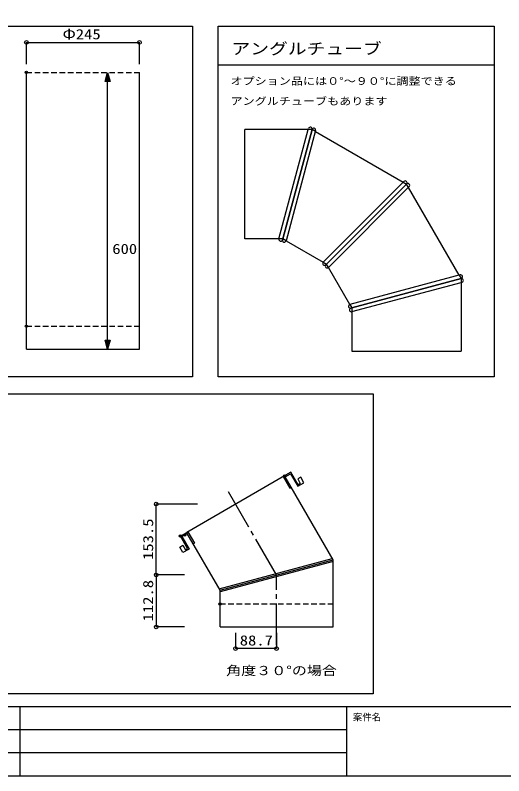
# Model space of a CAD drawing. Units: millimetres at full size, sheet at 1:10, with parts at other scales. Extents: x -2000 to 2000, y -1400 to 1400.
# Drawn here: x -869 to 191, y -1400 to 248 of the extents above; entities that cross this region are included whole.
import ezdxf
from ezdxf.enums import TextEntityAlignment as Align

# ---------------------------------------------------------------- set-up
doc = ezdxf.new("R2010")
doc.units = ezdxf.units.MM
doc.header["$LTSCALE"] = 10
doc.header["$PDMODE"] = 32
doc.header["$PDSIZE"] = 5
doc.linetypes.add('CHAIN2', pattern=[12, 9, -1, 1, -1])
doc.linetypes.add('DASHED1', pattern=[1.8, 1.2, -0.6])
for name, color, linetype in [('0-3_ドーム', 7, 'Continuous'), ('8-0', 7, 'Continuous'), ('F-F', 7, 'Continuous')]:
    doc.layers.add(name, color=color, linetype=linetype)
doc.styles.add('ＭＳ ゴシック', font='')
doc.styles.get('ＭＳ ゴシック').set_extended_font_data('MS Gothic')

msp = doc.modelspace()

# ---------------------------------------------------------------- linework, layer by layer
at = {"layer": '0-3_ドーム'}
for p, q in [((-844.41, 142.51), (-844.41, 189.79)), ((-844.41, 189.61), (-599.41, 189.61)), ((-599.41, 142.51), (-599.41, 189.79)), ((-844.41, -475.53), (-844.41, 124.47)), ((-599.41, -475.53), (-599.41, 124.47)), ((-668.25, -455.53), (-668.25, 104.47)), ((-844.41, -475.53), (-599.41, -475.53)), ((-473.27, -811.21), (-563.05, -811.21)), ((-562.87, -964.71), (-562.87, -811.21)), ((-501.43, -964.71), (-563.05, -964.71)), ((-501.43, -964.71), (-563.05, -964.71)), ((-562.87, -964.71), (-562.87, -1077.51)), ((-501.37, -1077.51), (-563.05, -1077.51)), ((-390.76, -1089.94), (-390.76, -1124.42)), ((-302.11, -1089.94), (-302.11, -1124.42)), ((-302.11, -1124.24), (-390.76, -1124.24))]:
    msp.add_line(p, q, dxfattribs=at)
at = {"layer": '0-3_ドーム', "linetype": 'DASHED1'}
for p, q in [((-844.41, 124.47), (-599.41, 124.47)), ((-844.41, -425.53), (-599.41, -425.53)), ((-424.61, -1027.51), (-179.61, -1027.51))]:
    msp.add_line(p, q, dxfattribs=at)
at = {"layer": '0-3_ドーム', "linetype": 'CHAIN2'}
for p, q in [((-302.11, -964.75), (-406.11, -784.71)), ((-302.11, -1116.71), (-302.11, -964.75))]:
    msp.add_line(p, q, dxfattribs=at)
at = {"layer": '0-3_ドーム'}
for points in [[(-1957.47, 224.47), (-484.41, 224.47), (-484.41, -535.53), (-1957.47, -535.53)], [(-428.85, 224.47), (169.75, 224.47), (169.75, -535.53), (-428.85, -535.53)], [(-428.85, 224.47), (169.75, 224.47), (169.75, 140.47), (-428.85, 140.47)], [(-668.25, 124.47), (-662.89, 104.47), (-673.61, 104.47)], [(-668.25, -475.53), (-673.61, -455.53), (-662.89, -455.53)], [(-1957.61, -572.51), (-92.61, -572.51), (-92.61, -1222.51), (-1957.61, -1222.51)], [(-271.8, -745.49), (-256.14, -772.59), (-242.68, -764.81), (-249.68, -752.69), (-256.19, -756.45), (-250.45, -766.37), (-255.25, -769.14), (-270.9, -742.04), (-287.5, -751.63), (-273.18, -776.41), (-270.37, -774.78), (-283.42, -752.2)], [(-507.18, -881.46), (-491.53, -908.56), (-504.99, -916.34), (-512, -904.22), (-505.49, -900.46), (-499.76, -910.38), (-494.96, -907.61), (-510.62, -880.51), (-494.02, -870.92), (-479.7, -895.71), (-482.52, -897.33), (-495.56, -874.75)]]:
    msp.add_lwpolyline(points, close=True, dxfattribs=at)
for centre in [(-844.41, 189.61), (-599.41, 189.61), (-562.87, -811.21), (-562.87, -964.71), (-562.87, -964.71), (-562.87, -1077.51), (-390.76, -1124.24), (-302.11, -1124.24)]:
    msp.add_circle(centre, 4, dxfattribs=at)
for p in [(-844.41, 124.47), (-844.41, -425.53), (-284.69, -750), (-510.62, -880.51), (-501.37, -878.1), (-424.61, -1027.51)]:
    msp.add_point(p, dxfattribs=at)
at = {"layer": '0-3_ドーム', "color": 8}
for points in [[(-668.25, 124.47), (-662.89, 104.47), (-673.61, 104.47)], [(-668.25, -475.53), (-673.61, -455.53), (-662.89, -455.53)]]:
    msp.add_solid(points, dxfattribs=at)
at = {"layer": '8-0'}
for p, q in [((-2000, -1249.79), (2000, -1249.79)), ((-858.69, -1249.79), (-858.69, -1400)), ((-150.04, -1249.79), (-150.04, -1399.79)), ((-1647.34, -1299.79), (-150.04, -1299.79)), ((-1647.34, -1349.79), (-150.04, -1349.79))]:
    msp.add_line(p, q, dxfattribs=at)
msp.add_lwpolyline([(-2000, -1400), (2000, -1400), (2000, 1400), (-2000, 1400)], close=True, dxfattribs=at)
at = {"layer": 'F-F'}
for p, q in [((-370.78, -236.17), (-370.78, 0.83)), ((-233.32, 0.83), (-370.78, 0.83)), ((-296.82, -236.17), (-233.32, 0.83)), ((-225.03, 0.83), (-288.54, -236.17)), ((-288.54, -236.17), (-225.03, 0.83)), ((-217.86, -3.32), (-225.03, 0.83)), ((-217.31, -1.25), (-281.36, -240.32)), ((-217.86, -3.32), (-27.39, -113.29)), ((-25.87, -111.77), (-200.88, -286.78)), ((-27.39, -113.29), (-20.21, -117.43)), ((-20.21, -117.43), (-193.71, -290.92)), ((-20.21, -117.43), (-193.71, -290.92)), ((-14.56, -123.08), (-189.57, -298.1)), ((-16.07, -124.6), (-20.21, -117.43)), ((93.9, -315.07), (-16.07, -124.6)), ((-296.82, -236.17), (-370.78, -236.17)), ((-288.54, -236.17), (-296.82, -236.17)), ((-288.54, -236.17), (-289.09, -238.25)), ((-281.36, -240.32), (-200.88, -286.78)), ((-143.1, -378.58), (-189.57, -298.1)), ((95.97, -314.52), (-143.1, -378.58)), ((-138.96, -385.75), (98.04, -322.25)), ((98.04, -322.25), (-138.96, -385.75)), ((93.9, -315.07), (98.04, -322.25)), ((-138.96, -394.03), (98.04, -330.53)), ((98.04, -330.53), (98.04, -480)), ((-138.96, -385.75), (-141.03, -386.3)), ((-138.96, -385.75), (-138.96, -394.03)), ((-138.96, -394.03), (-138.96, -480)), ((-138.96, -480), (98.04, -480)), ((-284.69, -750), (-496.84, -872.55)), ((-179.61, -931.91), (-270.37, -774.79)), ((-496.51, -872.36), (-496.84, -872.55)), ((-424.61, -997.58), (-495.57, -874.75)), ((-426.35, -994.56), (-181.35, -928.89)), ((-424.61, -997.58), (-179.61, -931.91)), ((-179.61, -935.42), (-424.61, -1001.09)), ((-424.61, -1077.51), (-424.61, -997.58))]:
    msp.add_line(p, q, dxfattribs=at)
for points in [[(-225.03, 0.83), (-233.32, 0.83), (-232.76, 2.9)], [(-281.36, -240.32), (-288.54, -236.17), (-289.09, -238.25)], [(-200.88, -286.78), (-193.71, -290.92), (-195.23, -292.44)], [(-189.57, -298.1), (-193.71, -290.92), (-195.23, -292.44)], [(98.04, -322.25), (98.04, -330.53), (100.11, -329.97)], [(-143.1, -378.58), (-138.96, -385.75), (-141.03, -386.3)], [(-424.61, -1077.51), (-179.61, -1077.51), (-179.61, -931.91)]]:
    msp.add_lwpolyline(points, dxfattribs=at)
for centre, start, end in [((-228.9, 1.86), 345, 165), ((-221.17, -0.21), 345, 165), ((-23.04, -114.6), 315, 135), ((-17.39, -120.26), 315, 135), ((-292.96, -237.21), 165, 345), ((-285.23, -239.28), 165, 345), ((-198.05, -289.61), 135, 315), ((-192.4, -295.27), 135, 315), ((97, -318.38), 285, 105), ((99.07, -326.11), 285, 105), ((-142.07, -382.44), 105, 285), ((-140, -390.17), 105, 285)]:
    msp.add_arc(centre, 4, start, end, dxfattribs=at)

# ---------------------------------------------------------------- texts
at = {"layer": '0-3_ドーム', "style": 'ＭＳ ゴシック', "width": 1.2}
for s, height, p in [('Φ245', 21.99, (-766.03, 189.7)), ('アングルチューブ', 24.89, (-399.85, 156.08)), ('オプション品には０°～９０°に調整できる', 16, (-401.85, 92.82)), ('アングルチューブもあります', 16, (-401.85, 49.26)), ('600', 21.99, (-658.15, -275.63)), ('88.7', 21.99, (-381.73, -1124.15)), ('角度３０°の場合', 19.9, (-411.17, -1187.79))]:
    msp.add_text(s, height=height, dxfattribs=at).set_placement(p, align=Align.BOTTOM_LEFT)
for s, p in [('153.5', (-562.96, -932.08)), ('112.8', (-562.96, -1065.23))]:
    msp.add_text(s, height=21.99, rotation=90, dxfattribs=at).set_placement(p, align=Align.BOTTOM_LEFT)
at = {"layer": '8-0', "style": 'ＭＳ ゴシック'}
msp.add_text('案件名', height=14.66, dxfattribs=at).set_placement((-136.68, -1284.57), align=Align.BOTTOM_LEFT)

doc.saveas('drawing.dxf')
